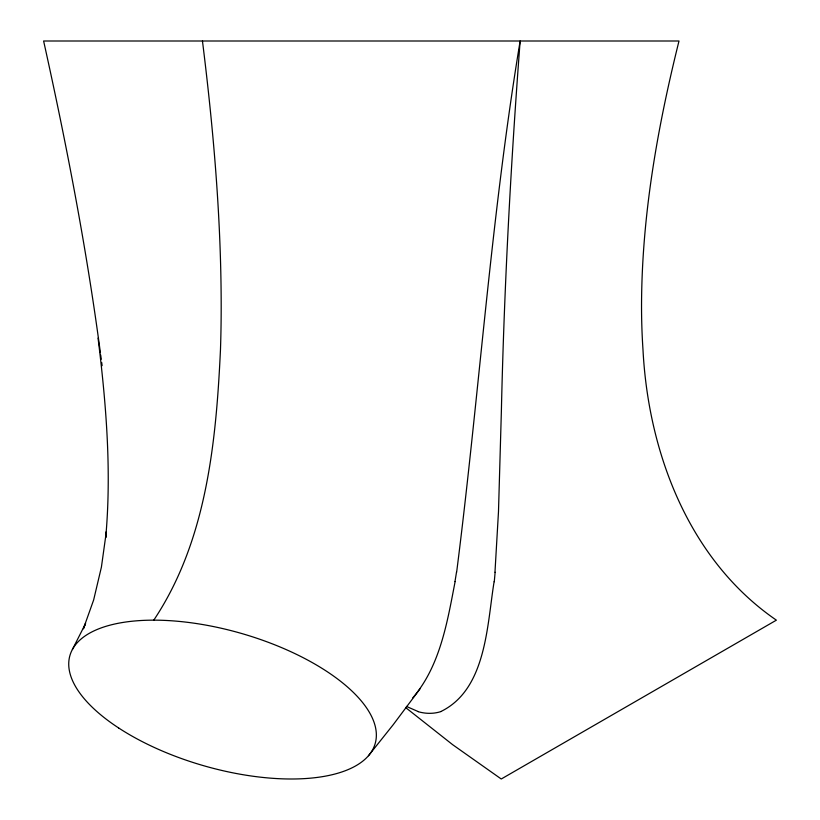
<?xml version="1.0" encoding="UTF-8"?>
<svg xmlns="http://www.w3.org/2000/svg" width="820" height="820" viewBox="0 0 820 820"><rect width="100%" height="100%" fill="white"/><g stroke="black" fill="none" stroke-linecap="round" stroke-linejoin="round"><path stroke-width="1.23" d="M494.972 572.206L498.488 511.618L501.358 411.824C504.136 288.066 510.768 164.43 520.146 41C490.934 217.095 479.167 395.322 456.637 572.206M494.122 581.646C487.018 624.809 486.537 689.292 440.863 711.534M455.11 581.646C447.32 621.826 440.299 665.707 412.819 697.789M83.445 628.581L93.644 599.973L101.413 567.091L106.354 531.657L105.708 537.633C111.684 471.1 106.21 404.209 98.051 338.106M83.456 628.735L85.587 623.497L72.396 649.522M153.77 620.156C206.589 540.985 216.07 442.472 220.467 349.812A650.352 325.181 -90 0 0 221.185 305.952C221.113 217.331 213.395 128.883 202.458 41M419.942 688.954L393.251 724.654L368.457 755.732M418.21 711.575L406.402 706.409M405.572 707.516L452.691 744.714L501.256 779L776.386 620.156C688.769 560.06 648.323 452.609 642.993 349.812A650.352 650.352 0 0 1 641.537 305.952C641.701 216.408 657.435 127.643 679.001 41L43.614 41C66.502 144.156 86.489 248.029 100.399 352.805M100.686 354.947L101.26 359.242M101.69 362.45L102.111 365.669M495.116 572.268A438.433 219.227 87.2 0 1 494.265 581.718M440.863 711.586A136.274 68.091 87.2 0 1 431.228 713.287A153.514 76.68 87.3 0 1 418.21 711.678M456.504 572.145A438.433 218.827 -87.2 0 1 454.977 581.575M118.623 727.945A158.844 68.777 16.1 0 0 372.7 749.634A158.844 68.777 16.1 0 0 176.32 621.15A158.844 68.777 16.1 0 0 118.623 727.945"/></g></svg>
